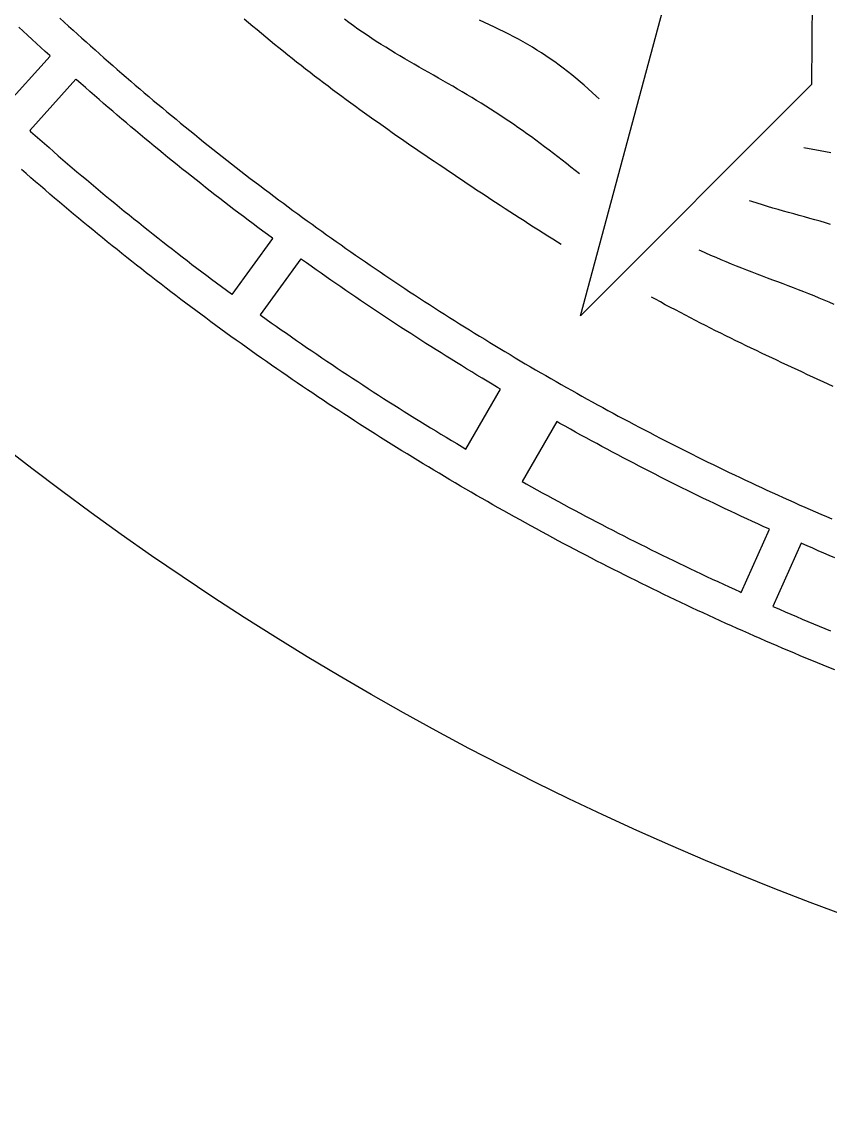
# Model space of a CAD drawing. Header units: millimetres. Extents: x -14.2 to 14.2, y -14.2 to 14.2.
# Drawn here: x -8.71 to -4.97, y -14.25 to -9.25 of the extents above; entities that cross this region are included whole.
import ezdxf

# ---------------------------------------------------------------- set-up
doc = ezdxf.new("R2010")
doc.units = ezdxf.units.MM
for name, color, linetype in [('ALTIN', 2, 'Continuous'), ('DOKU', 8, 'Continuous'), ('KESIM', 1, 'Continuous')]:
    doc.layers.add(name, color=color, linetype=linetype)

msp = doc.modelspace()

# ---------------------------------------------------------------- linework, layer by layer
at = {"layer": 'ALTIN'}
for points in [[(-5.7317, -9.1477), (-5.05, -8.7469), (-5.0563, -9.5377), (-6.125, -10.6088)], [(-7.6611, -10.1666), (-7.6833, -10.1499), (-7.7054, -10.1331), (-7.7275, -10.1163), (-7.7495, -10.0994), (-7.7715, -10.0825), (-7.7935, -10.0655), (-7.8155, -10.0485), (-7.8374, -10.0314), (-7.8592, -10.0143), (-7.8811, -9.9971), (-7.9029, -9.9799), (-7.9246, -9.9626), (-7.9463, -9.9453), (-7.968, -9.9279), (-7.9896, -9.9105), (-8.0112, -9.8931), (-8.0328, -9.8756), (-8.0543, -9.858), (-8.0758, -9.8404), (-8.0973, -9.8228), (-8.1187, -9.8051), (-8.1401, -9.7874), (-8.1614, -9.7696), (-8.1827, -9.7517), (-8.2039, -9.7339), (-8.2252, -9.7159), (-8.2463, -9.698), (-8.2675, -9.68), (-8.2886, -9.6619), (-8.3096, -9.6438), (-8.3307, -9.6257), (-8.3516, -9.6075), (-8.3726, -9.5892), (-8.3935, -9.5709), (-8.4143, -9.5526), (-8.4352, -9.5342), (-8.4559, -9.5158), (-8.4584, -9.5136), (-8.6725, -9.7514), (-8.6685, -9.755), (-8.6472, -9.7739), (-8.6258, -9.7927), (-8.6045, -9.8115), (-8.583, -9.8303), (-8.5616, -9.849), (-8.5401, -9.8676), (-8.5185, -9.8862), (-8.4969, -9.9048), (-8.4753, -9.9233), (-8.4536, -9.9418), (-8.4319, -9.9602), (-8.4102, -9.9786), (-8.3884, -9.9969), (-8.3665, -10.0152), (-8.3447, -10.0334), (-8.3228, -10.0516), (-8.3008, -10.0697), (-8.2788, -10.0878), (-8.2568, -10.1058), (-8.2347, -10.1238), (-8.2126, -10.1418), (-8.1905, -10.1596), (-8.1683, -10.1775), (-8.1461, -10.1953), (-8.1238, -10.213), (-8.1015, -10.2307), (-8.0792, -10.2484), (-8.0568, -10.266), (-8.0344, -10.2835), (-8.0119, -10.301), (-7.9894, -10.3185), (-7.9669, -10.3359), (-7.9443, -10.3533), (-7.9217, -10.3706), (-7.8991, -10.3878), (-7.8764, -10.405), (-7.8537, -10.4222), (-7.8309, -10.4393), (-7.8081, -10.4564), (-7.7853, -10.4734), (-7.7624, -10.4903), (-7.7395, -10.5072), (-7.7352, -10.5104), (-7.5471, -10.2516), (-7.5498, -10.2496), (-7.5721, -10.2331), (-7.5944, -10.2166), (-7.6167, -10.2), (-7.6389, -10.1833)], [(-6.6277, -10.8686), (-6.6514, -10.8541), (-6.6751, -10.8396), (-6.6987, -10.825), (-6.7223, -10.8103), (-6.7459, -10.7957), (-6.7694, -10.7809), (-6.7929, -10.7661), (-6.8164, -10.7513), (-6.8398, -10.7364), (-6.8632, -10.7214), (-6.8866, -10.7064), (-6.9099, -10.6914), (-6.9333, -10.6763), (-6.9565, -10.6611), (-6.9798, -10.6459), (-7.003, -10.6307), (-7.0262, -10.6154), (-7.0493, -10.6), (-7.0724, -10.5846), (-7.0955, -10.5692), (-7.1185, -10.5536), (-7.1415, -10.5381), (-7.1645, -10.5225), (-7.1874, -10.5068), (-7.2104, -10.4911), (-7.2332, -10.4754), (-7.2561, -10.4596), (-7.2789, -10.4437), (-7.3016, -10.4278), (-7.3244, -10.4119), (-7.3471, -10.3958), (-7.3697, -10.3798), (-7.3923, -10.3637), (-7.4149, -10.3475), (-7.4176, -10.3456), (-7.6057, -10.6045), (-7.6013, -10.6076), (-7.5782, -10.6242), (-7.555, -10.6407), (-7.5317, -10.6572), (-7.5085, -10.6736), (-7.4852, -10.6899), (-7.4618, -10.7062), (-7.4385, -10.7225), (-7.415, -10.7387), (-7.3916, -10.7548), (-7.3681, -10.7709), (-7.3446, -10.787), (-7.3211, -10.803), (-7.2975, -10.8189), (-7.2738, -10.8348), (-7.2502, -10.8507), (-7.2265, -10.8665), (-7.2028, -10.8822), (-7.179, -10.8979), (-7.1552, -10.9135), (-7.1314, -10.9291), (-7.1075, -10.9447), (-7.0836, -10.9601), (-7.0597, -10.9756), (-7.0358, -10.9909), (-7.0118, -11.0063), (-6.9877, -11.0215), (-6.9637, -11.0367), (-6.9396, -11.0519), (-6.9154, -11.067), (-6.8913, -11.0821), (-6.8671, -11.0971), (-6.8429, -11.1121), (-6.8186, -11.127), (-6.7943, -11.1418), (-6.77, -11.1566), (-6.7456, -11.1713), (-6.7212, -11.186), (-6.6968, -11.2007), (-6.6724, -11.2153), (-6.6545, -11.2259), (-6.4945, -10.9487), (-6.5088, -10.9402), (-6.5326, -10.926), (-6.5564, -10.9117), (-6.5802, -10.8974), (-6.604, -10.883)], [(-5.3799, -11.5373), (-5.4051, -11.5255), (-5.4302, -11.5137), (-5.4553, -11.5018), (-5.4804, -11.4899), (-5.5055, -11.4779), (-5.5305, -11.4659), (-5.5555, -11.4538), (-5.5805, -11.4416), (-5.6054, -11.4294), (-5.6303, -11.4172), (-5.6552, -11.4049), (-5.6801, -11.3925), (-5.7049, -11.3801), (-5.7298, -11.3676), (-5.7545, -11.3551), (-5.7793, -11.3425), (-5.804, -11.3299), (-5.8287, -11.3172), (-5.8534, -11.3044), (-5.8781, -11.2916), (-5.9027, -11.2788), (-5.9273, -11.2659), (-5.9518, -11.2529), (-5.9764, -11.2399), (-6.0009, -11.2269), (-6.0254, -11.2137), (-6.0498, -11.2006), (-6.0742, -11.1873), (-6.0986, -11.1741), (-6.123, -11.1607), (-6.1473, -11.1473), (-6.1716, -11.1339), (-6.1959, -11.1204), (-6.2201, -11.1069), (-6.2347, -11.0987), (-6.3947, -11.3759), (-6.3765, -11.3861), (-6.3517, -11.4), (-6.3268, -11.4138), (-6.3018, -11.4276), (-6.2769, -11.4413), (-6.2519, -11.455), (-6.2269, -11.4686), (-6.2019, -11.4821), (-6.1768, -11.4956), (-6.1517, -11.5091), (-6.1266, -11.5225), (-6.1015, -11.5358), (-6.0763, -11.5491), (-6.0511, -11.5623), (-6.0258, -11.5755), (-6.0006, -11.5886), (-5.9753, -11.6017), (-5.9499, -11.6147), (-5.9246, -11.6276), (-5.8992, -11.6405), (-5.8738, -11.6534), (-5.8483, -11.6662), (-5.8229, -11.6789), (-5.7974, -11.6916), (-5.7719, -11.7042), (-5.7463, -11.7168), (-5.7207, -11.7293), (-5.6951, -11.7417), (-5.6695, -11.7541), (-5.6439, -11.7665), (-5.6182, -11.7787), (-5.5925, -11.791), (-5.5667, -11.8031), (-5.541, -11.8153), (-5.5152, -11.8273), (-5.4894, -11.8393), (-5.4635, -11.8513), (-5.4376, -11.8632), (-5.4117, -11.875), (-5.3858, -11.8868), (-5.3809, -11.889), (-5.2507, -11.5967), (-5.2538, -11.5953), (-5.279, -11.5838), (-5.3043, -11.5723), (-5.3295, -11.5607), (-5.3547, -11.549)]]:
    msp.add_lwpolyline(points, close=True, dxfattribs=at)
for points in [[(-8.5325, -9.2304), (-8.5124, -9.249), (-8.4922, -9.2676), (-8.4719, -9.2861), (-8.4517, -9.3045), (-8.4313, -9.323), (-8.411, -9.3413), (-8.3906, -9.3597), (-8.3701, -9.3779), (-8.3497, -9.3962), (-8.3291, -9.4144), (-8.3086, -9.4325), (-8.288, -9.4506), (-8.2673, -9.4687), (-8.2467, -9.4867), (-8.2259, -9.5047), (-8.2052, -9.5226), (-8.1844, -9.5405), (-8.1636, -9.5583), (-8.1427, -9.5761), (-8.1218, -9.5938), (-8.1008, -9.6115), (-8.0798, -9.6292), (-8.0588, -9.6468), (-8.0377, -9.6643), (-8.0166, -9.6819), (-7.9955, -9.6993), (-7.9743, -9.7167), (-7.9531, -9.7341), (-7.9319, -9.7514), (-7.9106, -9.7687), (-7.8892, -9.786), (-7.8679, -9.8031), (-7.8465, -9.8203), (-7.825, -9.8374), (-7.8035, -9.8544), (-7.782, -9.8714), (-7.7605, -9.8884), (-7.7389, -9.9053), (-7.7172, -9.9222), (-7.6956, -9.939), (-7.6739, -9.9557), (-7.6521, -9.9725), (-7.6304, -9.9891), (-7.6085, -10.0057), (-7.5867, -10.0223), (-7.5648, -10.0388), (-7.5429, -10.0553), (-7.5209, -10.0718), (-7.4989, -10.0881), (-7.4769, -10.1045), (-7.4549, -10.1208), (-7.4328, -10.137), (-7.4106, -10.1532), (-7.3885, -10.1693), (-7.3663, -10.1854), (-7.344, -10.2015), (-7.3217, -10.2175), (-7.2994, -10.2334), (-7.2771, -10.2493), (-7.2547, -10.2652), (-7.2323, -10.281), (-7.2099, -10.2967), (-7.1874, -10.3124), (-7.1649, -10.3281), (-7.1423, -10.3437), (-7.1197, -10.3593), (-7.0971, -10.3748), (-7.0745, -10.3902), (-7.0518, -10.4056), (-7.0291, -10.421), (-7.0063, -10.4363), (-6.9835, -10.4516), (-6.9607, -10.4668), (-6.9378, -10.4819), (-6.915, -10.4971), (-6.892, -10.5121), (-6.8691, -10.5271), (-6.8461, -10.5421), (-6.8231, -10.557), (-6.8, -10.5719), (-6.777, -10.5867), (-6.7539, -10.6014), (-6.7307, -10.6161), (-6.7075, -10.6308), (-6.6843, -10.6454), (-6.6611, -10.66), (-6.6378, -10.6745), (-6.6145, -10.6889), (-6.5912, -10.7033), (-6.5678, -10.7177), (-6.5444, -10.732), (-6.521, -10.7462), (-6.4975, -10.7604), (-6.474, -10.7746), (-6.4505, -10.7887), (-6.427, -10.8027), (-6.4034, -10.8167), (-6.3798, -10.8307), (-6.3561, -10.8446), (-6.3324, -10.8584), (-6.3087, -10.8722), (-6.285, -10.8859), (-6.2612, -10.8996), (-6.2374, -10.9133), (-6.2136, -10.9268), (-6.1898, -10.9404), (-6.1659, -10.9538), (-6.142, -10.9673), (-6.118, -10.9806), (-6.0941, -10.994), (-6.0701, -11.0072), (-6.046, -11.0205), (-6.022, -11.0336), (-5.9979, -11.0467), (-5.9738, -11.0598), (-5.9496, -11.0728), (-5.9255, -11.0858), (-5.9013, -11.0987), (-5.877, -11.1115), (-5.8528, -11.1243), (-5.8285, -11.137), (-5.8042, -11.1497), (-5.7798, -11.1624), (-5.7555, -11.1749), (-5.7311, -11.1875), (-5.7067, -11.2), (-5.6822, -11.2124), (-5.6577, -11.2247), (-5.6332, -11.2371), (-5.6087, -11.2493), (-5.5842, -11.2615), (-5.5596, -11.2737), (-5.535, -11.2858), (-5.5103, -11.2978), (-5.4857, -11.3098), (-5.461, -11.3218), (-5.4363, -11.3337), (-5.4115, -11.3455), (-5.3868, -11.3573), (-5.362, -11.369), (-5.3372, -11.3807), (-5.3123, -11.3923), (-5.2874, -11.4039), (-5.2626, -11.4154), (-5.2376, -11.4268), (-5.2127, -11.4382), (-5.1877, -11.4496), (-5.1627, -11.4608), (-5.1377, -11.4721), (-5.1127, -11.4833), (-5.0876, -11.4944), (-5.0625, -11.5055), (-5.0374, -11.5165), (-5.0123, -11.5274), (-4.9871, -11.5384), (-4.9619, -11.5492)], [(-8.7914, -9.6443), (-8.5773, -9.4065), (-8.5798, -9.4043), (-8.6003, -9.3855), (-8.6207, -9.3668), (-8.6411, -9.3479), (-8.6615, -9.3291), (-8.6818, -9.3101), (-8.7021, -9.2912), (-8.7224, -9.2722)], [(-4.9486, -12.2481), (-4.9753, -12.2373), (-5.0019, -12.2264), (-5.0286, -12.2154), (-5.0552, -12.2044), (-5.0819, -12.1934), (-5.1085, -12.1823), (-5.135, -12.1711), (-5.1616, -12.1599), (-5.1881, -12.1486), (-5.2146, -12.1372), (-5.241, -12.1258), (-5.2675, -12.1144), (-5.2939, -12.1028), (-5.3203, -12.0913), (-5.3467, -12.0796), (-5.373, -12.0679), (-5.3993, -12.0562), (-5.4256, -12.0444), (-5.4519, -12.0325), (-5.4781, -12.0206), (-5.5043, -12.0086), (-5.5305, -11.9966), (-5.5567, -11.9845), (-5.5828, -11.9723), (-5.6089, -11.9601), (-5.635, -11.9479), (-5.661, -11.9355), (-5.6871, -11.9232), (-5.7131, -11.9107), (-5.739, -11.8982), (-5.765, -11.8857), (-5.7909, -11.8731), (-5.8168, -11.8604), (-5.8426, -11.8477), (-5.8685, -11.8349), (-5.8943, -11.8221), (-5.9201, -11.8092), (-5.9458, -11.7963), (-5.9715, -11.7833), (-5.9972, -11.7702), (-6.0229, -11.7571), (-6.0485, -11.7439), (-6.0741, -11.7307), (-6.0997, -11.7174), (-6.1252, -11.7041), (-6.1508, -11.6907), (-6.1763, -11.6772), (-6.2017, -11.6637), (-6.2272, -11.6502), (-6.2526, -11.6366), (-6.2779, -11.6229), (-6.3033, -11.6092), (-6.3286, -11.5954), (-6.3539, -11.5816), (-6.3791, -11.5677), (-6.4043, -11.5537), (-6.4295, -11.5397), (-6.4547, -11.5257), (-6.4798, -11.5116), (-6.5049, -11.4974), (-6.53, -11.4832), (-6.555, -11.4689), (-6.58, -11.4546), (-6.605, -11.4402), (-6.6299, -11.4258), (-6.6549, -11.4113), (-6.6797, -11.3967), (-6.7046, -11.3821), (-6.7294, -11.3675), (-6.7542, -11.3528), (-6.7789, -11.338), (-6.8037, -11.3232), (-6.8283, -11.3083), (-6.853, -11.2934), (-6.8776, -11.2784), (-6.9022, -11.2634), (-6.9268, -11.2483), (-6.9513, -11.2332), (-6.9758, -11.218), (-7.0002, -11.2027), (-7.0247, -11.1874), (-7.049, -11.1721), (-7.0734, -11.1567), (-7.0977, -11.1412), (-7.122, -11.1257), (-7.1463, -11.1101), (-7.1705, -11.0945), (-7.1947, -11.0788), (-7.2188, -11.0631), (-7.243, -11.0473), (-7.267, -11.0315), (-7.2911, -11.0156), (-7.3151, -10.9997), (-7.3391, -10.9837), (-7.363, -10.9677), (-7.3869, -10.9516), (-7.4108, -10.9354), (-7.4347, -10.9193), (-7.4585, -10.903), (-7.4822, -10.8867), (-7.506, -10.8704), (-7.5297, -10.854), (-7.5533, -10.8375), (-7.5769, -10.821), (-7.6005, -10.8044), (-7.6241, -10.7878), (-7.6476, -10.7712), (-7.6711, -10.7545), (-7.6945, -10.7377), (-7.7179, -10.7209), (-7.7413, -10.704), (-7.7646, -10.6871), (-7.7879, -10.6701), (-7.8112, -10.6531), (-7.8344, -10.6361), (-7.8576, -10.6189), (-7.8808, -10.6018), (-7.9039, -10.5846), (-7.9269, -10.5673), (-7.95, -10.55), (-7.973, -10.5326), (-7.9959, -10.5152), (-8.0189, -10.4977), (-8.0417, -10.4802), (-8.0646, -10.4626), (-8.0874, -10.445), (-8.1102, -10.4273), (-8.1329, -10.4096), (-8.1556, -10.3919), (-8.1782, -10.374), (-8.2008, -10.3562), (-8.2234, -10.3383), (-8.246, -10.3203), (-8.2684, -10.3023), (-8.2909, -10.2842), (-8.3133, -10.2661), (-8.3357, -10.2479), (-8.358, -10.2297), (-8.3803, -10.2115), (-8.4026, -10.1932), (-8.4248, -10.1748), (-8.447, -10.1564), (-8.4691, -10.1379), (-8.4912, -10.1194), (-8.5133, -10.1009), (-8.5353, -10.0823), (-8.5573, -10.0637), (-8.5792, -10.045), (-8.6011, -10.0262), (-8.623, -10.0074), (-8.6448, -9.9886), (-8.6665, -9.9697), (-8.6883, -9.9508), (-8.71, -9.9318)], [(-4.9484, -11.7289), (-4.974, -11.718), (-4.9996, -11.7071), (-5.0251, -11.6962), (-5.0506, -11.6852), (-5.0761, -11.6742), (-5.1015, -11.6631), (-5.1046, -11.6617), (-5.2347, -11.9541), (-5.2298, -11.9563), (-5.2037, -11.9676), (-5.1776, -11.979), (-5.1514, -11.9902), (-5.1252, -12.0014), (-5.099, -12.0126), (-5.0728, -12.0237), (-5.0466, -12.0347), (-5.0203, -12.0457), (-4.994, -12.0566), (-4.9677, -12.0675)]]:
    msp.add_lwpolyline(points, dxfattribs=at)
at = {"layer": 'DOKU'}
for points in [[(-6.2146, -10.2781), (-6.2308, -10.268), (-6.253, -10.2541), (-6.2752, -10.2402), (-6.2974, -10.2262), (-6.3195, -10.2122), (-6.3416, -10.1981), (-6.3637, -10.184), (-6.3857, -10.1699), (-6.4077, -10.1557), (-6.4297, -10.1414), (-6.4517, -10.1272), (-6.4737, -10.1129), (-6.4956, -10.0986), (-6.5175, -10.0842), (-6.5394, -10.0698), (-6.5613, -10.0554), (-6.5831, -10.041), (-6.605, -10.0265), (-6.6268, -10.012), (-6.6486, -9.9975), (-6.6704, -9.983), (-6.6922, -9.9684), (-6.7139, -9.9538), (-6.7357, -9.9392), (-6.7574, -9.9245), (-6.7791, -9.9099), (-6.8008, -9.8952), (-6.8224, -9.8805), (-6.8441, -9.8657), (-6.8657, -9.8509), (-6.8873, -9.8361), (-6.9089, -9.8213), (-6.9305, -9.8064), (-6.952, -9.7915), (-6.9735, -9.7765), (-6.995, -9.7615), (-7.0165, -9.7465), (-7.0379, -9.7314), (-7.0593, -9.7163), (-7.0807, -9.7011), (-7.102, -9.6859), (-7.1233, -9.6706), (-7.1446, -9.6553), (-7.1658, -9.6399), (-7.187, -9.6245), (-7.2081, -9.609), (-7.2292, -9.5935), (-7.2502, -9.5779), (-7.2713, -9.5622), (-7.2922, -9.5464), (-7.3131, -9.5306), (-7.334, -9.5148), (-7.3548, -9.4989), (-7.3756, -9.4829), (-7.3963, -9.4668), (-7.4169, -9.4507), (-7.4375, -9.4345), (-7.4581, -9.4182), (-7.4786, -9.4019), (-7.4991, -9.3855), (-7.5195, -9.3691), (-7.5398, -9.3525), (-7.5601, -9.3359), (-7.5803, -9.3193), (-7.6005, -9.3026), (-7.6207, -9.2858), (-7.6408, -9.269), (-7.6608, -9.2521), (-7.6808, -9.2352)], [(-6.1291, -9.9511), (-6.1486, -9.936), (-6.1688, -9.9202), (-6.189, -9.9045), (-6.2093, -9.8888), (-6.2295, -9.8732), (-6.2498, -9.8576), (-6.2701, -9.8421), (-6.2905, -9.8267), (-6.3109, -9.8114), (-6.3314, -9.7962), (-6.3519, -9.7811), (-6.3726, -9.7662), (-6.3933, -9.7514), (-6.4141, -9.7367), (-6.435, -9.7222), (-6.456, -9.7078), (-6.4771, -9.6936), (-6.4983, -9.6796), (-6.5196, -9.6657), (-6.541, -9.6519), (-6.5625, -9.6383), (-6.5841, -9.6248), (-6.6058, -9.6115), (-6.6276, -9.5983), (-6.6495, -9.5852), (-6.6714, -9.5722), (-6.6935, -9.5593), (-6.7156, -9.5464), (-6.7377, -9.5337), (-6.7599, -9.5209), (-6.7821, -9.5082), (-6.8044, -9.4955), (-6.8267, -9.4829), (-6.8489, -9.4701), (-6.8712, -9.4574), (-6.8934, -9.4446), (-6.9157, -9.4318), (-6.9378, -9.4188), (-6.9599, -9.4058), (-6.9819, -9.3926), (-7.0039, -9.3793), (-7.0257, -9.3659), (-7.0474, -9.3523), (-7.069, -9.3385), (-7.0905, -9.3245), (-7.1119, -9.3104), (-7.1331, -9.296), (-7.1541, -9.2814), (-7.175, -9.2666), (-7.1957, -9.2516), (-7.2162, -9.2363)], [(-6.0381, -9.6039), (-6.0517, -9.5914), (-6.0704, -9.5746), (-6.0891, -9.5579), (-6.1079, -9.5415), (-6.1268, -9.5253), (-6.1459, -9.5093), (-6.1652, -9.4936), (-6.1846, -9.4781), (-6.2042, -9.463), (-6.224, -9.4482), (-6.244, -9.4337), (-6.2642, -9.4195), (-6.2846, -9.4056), (-6.3052, -9.392), (-6.3261, -9.3788), (-6.3472, -9.3659), (-6.3684, -9.3533), (-6.3899, -9.341), (-6.4116, -9.3289), (-6.4335, -9.3172), (-6.4555, -9.3056), (-6.4778, -9.2943), (-6.5002, -9.2832), (-6.5227, -9.2723), (-6.5454, -9.2615), (-6.5682, -9.2509), (-6.5911, -9.2403)], [(-4.9671, -9.8546), (-4.9918, -9.8501), (-5.0166, -9.8456), (-5.0414, -9.8411), (-5.0661, -9.8364), (-5.0908, -9.8316), (-5.092, -9.8314)], [(-4.9679, -10.1858), (-4.9919, -10.1785), (-5.016, -10.1714), (-5.0402, -10.1645), (-5.0644, -10.1577), (-5.0887, -10.1509), (-5.1131, -10.1442), (-5.1375, -10.1375), (-5.1619, -10.1307), (-5.1863, -10.124), (-5.2106, -10.1171), (-5.235, -10.1101), (-5.2592, -10.1029), (-5.2834, -10.0955), (-5.3075, -10.088), (-5.3315, -10.0801), (-5.3431, -10.0762)], [(-4.9506, -10.5563), (-4.9739, -10.5463), (-4.9974, -10.5363), (-5.0209, -10.5266), (-5.0445, -10.5169), (-5.0682, -10.5074), (-5.0919, -10.498), (-5.1157, -10.4887), (-5.1395, -10.4794), (-5.1634, -10.4703), (-5.1873, -10.4612), (-5.2112, -10.4521), (-5.2352, -10.4431), (-5.2592, -10.434), (-5.2832, -10.425), (-5.3071, -10.4159), (-5.3311, -10.4067), (-5.3551, -10.3975), (-5.379, -10.3882), (-5.4028, -10.3787), (-5.4266, -10.3692), (-5.4504, -10.3595), (-5.4741, -10.3496), (-5.4976, -10.3396), (-5.5211, -10.3293), (-5.5446, -10.3189), (-5.5678, -10.3083), (-5.5757, -10.3046)], [(-4.9552, -10.9363), (-4.979, -10.9254), (-5.0028, -10.9145), (-5.0266, -10.9035), (-5.0504, -10.8925), (-5.0741, -10.8815), (-5.0979, -10.8705), (-5.1216, -10.8594), (-5.1454, -10.8484), (-5.1691, -10.8372), (-5.1928, -10.8261), (-5.2165, -10.8149), (-5.2402, -10.8037), (-5.2638, -10.7924), (-5.2875, -10.7811), (-5.3111, -10.7698), (-5.3347, -10.7585), (-5.3583, -10.7471), (-5.3819, -10.7356), (-5.4054, -10.7241), (-5.4289, -10.7126), (-5.4524, -10.701), (-5.4759, -10.6893), (-5.4994, -10.6777), (-5.5228, -10.6659), (-5.5462, -10.6541), (-5.5695, -10.6422), (-5.5929, -10.6303), (-5.6162, -10.6183), (-5.6394, -10.6062), (-5.6627, -10.5941), (-5.6859, -10.5819), (-5.709, -10.5697), (-5.7322, -10.5573), (-5.7553, -10.5449), (-5.7783, -10.5325), (-5.7958, -10.5229)]]:
    msp.add_lwpolyline(points, dxfattribs=at)
at = {"layer": 'KESIM'}
msp.add_circle((0, 0), 14.25, dxfattribs=at)

doc.saveas('drawing.dxf')
